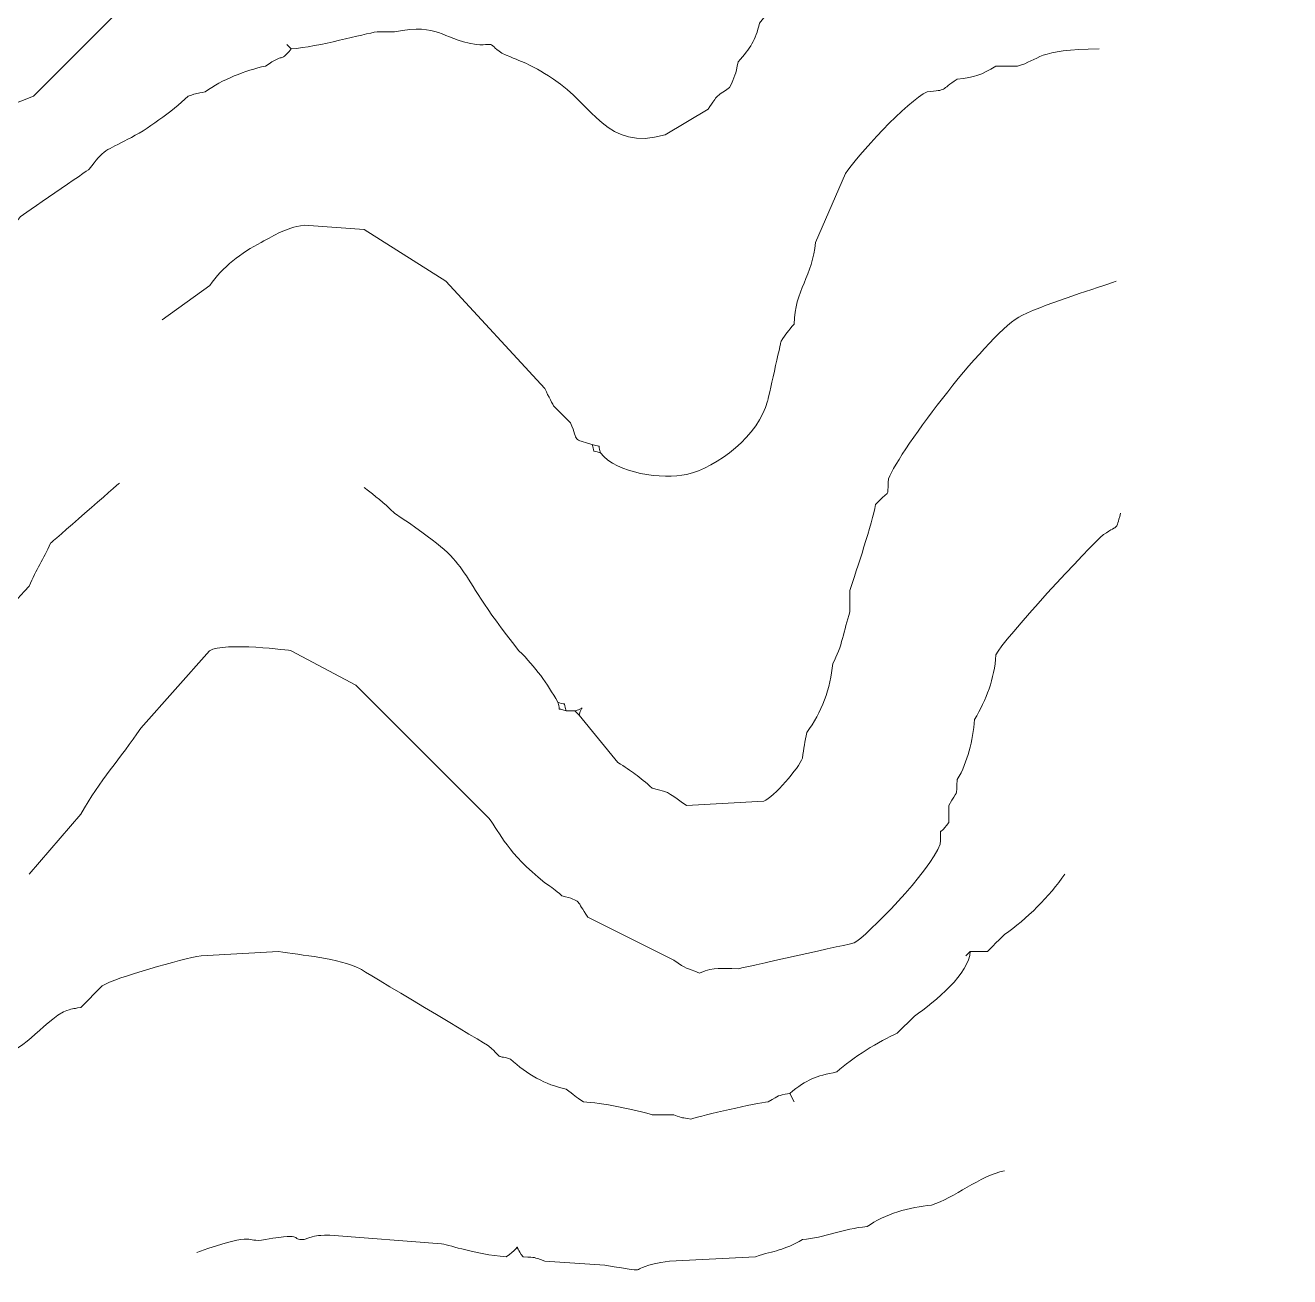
# Model space of a CAD drawing. Header units: centimetres. Extents: x -1591 to 2988, y -2086 to 1278.
# Drawn here: x -252.2 to -144.6, y -1307.5 to -1201 of the extents above; entities that cross this region are included whole.
import ezdxf

# ---------------------------------------------------------------- set-up
doc = ezdxf.new("R2010")
doc.units = ezdxf.units.CM
doc.header["$MEASUREMENT"] = 0
doc.layers.add('layer 1', color=7, linetype='Continuous')
picture_1 = doc.add_image_def('image1.jpg', size_in_pixel=(4696, 8380))

msp = doc.modelspace()

# ---------------------------------------------------------------- linework, layer by layer
at = {"layer": 'layer 1', "lineweight": 20}
for points, knots in [([(-198.111, -1182.903), (-199.227, -1183.299), (-198.303, -1182.814), (-199.208, -1183.634), (-199.208, -1183.634), (-200.714, -1183.75), (-201.866, -1184.259), (-203.231, -1184.732), (-203.231, -1184.732), (-203.231, -1184.732), (-206.157, -1184.732), (-206.157, -1184.732), (-206.157, -1184.732), (-207.067, -1185.027), (-207.807, -1185.168), (-208.718, -1185.463), (-208.718, -1185.463), (-208.718, -1185.463), (-221.519, -1186.926), (-221.519, -1186.926), (-221.519, -1186.926), (-222.655, -1187.295), (-223.309, -1187.289), (-224.445, -1187.658), (-224.445, -1187.658), (-224.445, -1187.658), (-229.2, -1188.389), (-229.2, -1188.389), (-229.2, -1188.389), (-229.2, -1188.389), (-237.247, -1192.778), (-237.247, -1192.778), (-237.247, -1192.778), (-237.247, -1192.778), (-251.512, -1207.043), (-251.512, -1207.043), (-251.512, -1207.043), (-251.512, -1207.043), (-261.753, -1211.066), (-261.753, -1211.066), (-261.753, -1211.066), (-263.206, -1212.102), (-262.342, -1211.798), (-264.313, -1211.798), (-264.313, -1211.798), (-265.891, -1212.309), (-266.759, -1212.41), (-268.337, -1211.798), (-268.337, -1211.798), (-269.197, -1212.151), (-269.648, -1212.243), (-270.531, -1212.53), (-270.531, -1212.53), (-270.531, -1212.53), (-283.333, -1213.261), (-283.333, -1213.261), (-283.333, -1213.261), (-284.624, -1212.842), (-284.089, -1212.926), (-285.527, -1212.895), (-285.527, -1212.895), (-286.975, -1211.841), (-285.479, -1212.311), (-287.356, -1212.164)], [0, 0, 0, 0, 0.0588235, 0.0588235, 0.0588235, 0.0588235, 0.1176471, 0.1176471, 0.1176471, 0.1176471, 0.1764706, 0.1764706, 0.1764706, 0.1764706, 0.2352941, 0.2352941, 0.2352941, 0.2352941, 0.2941176, 0.2941176, 0.2941176, 0.2941177, 0.3529412, 0.3529412, 0.3529412, 0.3529412, 0.4117647, 0.4117647, 0.4117647, 0.4117647, 0.4705882, 0.4705882, 0.4705882, 0.4705882, 0.5294118, 0.5294118, 0.5294118, 0.5294118, 0.5882353, 0.5882353, 0.5882353, 0.5882353, 0.6470588, 0.6470588, 0.6470588, 0.6470588, 0.7058824, 0.7058824, 0.7058824, 0.7058824, 0.7647059, 0.7647059, 0.7647059, 0.7647059, 0.8235294, 0.8235294, 0.8235294, 0.8235294, 0.8823529, 0.8823529, 0.8823529, 0.882353, 1, 1, 1, 1]), ([(-280.041, -1231.183), (-279.741, -1232.613), (-280.473, -1231.174), (-279.309, -1232.646), (-279.309, -1232.646), (-279.145, -1233.432), (-279.22, -1233.275), (-278.944, -1234.109), (-278.944, -1234.109), (-278.944, -1234.109), (-278.944, -1235.572), (-278.944, -1235.572), (-278.944, -1235.572), (-278.944, -1235.572), (-277.846, -1235.572), (-277.846, -1235.572), (-277.846, -1235.572), (-275.428, -1234.634), (-274.15, -1236.217), (-267.605, -1230.818), (-267.605, -1230.818), (-267.605, -1230.818), (-264.679, -1227.891), (-264.679, -1227.891), (-264.679, -1227.891), (-263.917, -1227.376), (-263.269, -1226.891), (-262.484, -1226.428), (-262.484, -1226.428), (-261.849, -1225.831), (-260.424, -1223.832), (-257.364, -1221.308), (-257.364, -1221.308), (-256.11, -1220.461), (-255, -1219.51), (-253.706, -1218.747), (-253.706, -1218.747), (-253.263, -1218.055), (-253.143, -1217.947), (-252.609, -1217.284), (-252.609, -1217.284), (-252.609, -1217.284), (-246.757, -1213.261), (-246.757, -1213.261), (-246.757, -1213.261), (-245.576, -1211.552), (-245.255, -1211.658), (-243.465, -1210.701), (-243.465, -1210.701), (-241.846, -1209.912), (-239.751, -1208.342), (-238.344, -1207.043), (-238.344, -1207.043), (-237.445, -1206.72), (-237.717, -1206.839), (-236.881, -1206.677), (-236.881, -1206.677), (-235.453, -1205.629), (-233.472, -1204.843), (-231.761, -1204.483), (-231.761, -1204.483), (-229.999, -1203.227), (-230.692, -1204.331), (-229.566, -1203.02), (-229.566, -1203.02), (-227.202, -1202.834), (-223.413, -1201.74), (-222.251, -1201.557), (-222.251, -1201.557), (-222.251, -1201.557), (-220.788, -1201.557), (-220.788, -1201.557), (-220.788, -1201.557), (-216.791, -1200.859), (-217.107, -1202.068), (-213.838, -1202.654), (-213.838, -1202.654), (-211.874, -1202.697), (-213.051, -1202.383), (-211.644, -1203.386), (-211.644, -1203.386), (-209.613, -1204.276), (-209.539, -1204.108), (-207.255, -1205.58), (-207.255, -1205.58), (-203.832, -1207.785), (-202.76, -1211.763), (-197.745, -1210.335), (-197.745, -1210.335), (-197.745, -1210.335), (-194.087, -1208.14), (-194.087, -1208.14), (-194.087, -1208.14), (-193.169, -1206.81), (-193.588, -1207.23), (-192.259, -1206.312), (-192.259, -1206.312), (-191.799, -1205.323), (-191.74, -1205.243), (-191.527, -1204.117), (-191.527, -1204.117), (-190.442, -1202.913), (-190.097, -1202.325), (-189.698, -1200.825), (-189.698, -1200.825), (-188.506, -1199.314), (-188.196, -1198.344), (-186.772, -1196.802), (-186.772, -1196.802), (-186.477, -1195.401), (-186.391, -1195.437), (-185.675, -1194.242), (-185.675, -1194.242), (-185.675, -1194.242), (-177.262, -1188.755), (-177.262, -1188.755), (-177.262, -1188.755), (-173.435, -1187.537), (-172.013, -1188.522), (-169.581, -1186.561)], [0, 0, 0, 0, 0.0322581, 0.0322581, 0.0322581, 0.0322581, 0.0645161, 0.0645161, 0.0645161, 0.0645161, 0.0967742, 0.0967742, 0.0967742, 0.0967742, 0.1290323, 0.1290323, 0.1290323, 0.1290323, 0.1612903, 0.1612903, 0.1612903, 0.1612903, 0.1935484, 0.1935484, 0.1935484, 0.1935484, 0.2258065, 0.2258065, 0.2258065, 0.2258065, 0.2580645, 0.2580645, 0.2580645, 0.2580645, 0.2903226, 0.2903226, 0.2903226, 0.2903226, 0.3225806, 0.3225806, 0.3225806, 0.3225807, 0.3548387, 0.3548387, 0.3548387, 0.3548387, 0.3870968, 0.3870968, 0.3870968, 0.3870968, 0.4193548, 0.4193548, 0.4193548, 0.4193548, 0.4516129, 0.4516129, 0.4516129, 0.4516129, 0.483871, 0.483871, 0.483871, 0.483871, 0.516129, 0.516129, 0.516129, 0.516129, 0.5483871, 0.5483871, 0.5483871, 0.5483871, 0.5806452, 0.5806452, 0.5806452, 0.5806452, 0.6129032, 0.6129032, 0.6129032, 0.6129032, 0.6451613, 0.6451613, 0.6451613, 0.6451613, 0.6774194, 0.6774194, 0.6774194, 0.6774194, 0.7096774, 0.7096774, 0.7096774, 0.7096774, 0.7419355, 0.7419355, 0.7419355, 0.7419355, 0.7741935, 0.7741935, 0.7741935, 0.7741936, 0.8064516, 0.8064516, 0.8064516, 0.8064516, 0.8387097, 0.8387097, 0.8387097, 0.8387097, 0.8709677, 0.8709677, 0.8709677, 0.8709678, 0.9032258, 0.9032258, 0.9032258, 0.9032258, 0.9354839, 0.9354839, 0.9354839, 0.9354839, 1, 1, 1, 1]), ([(-240.539, -1226.063), (-240.539, -1226.063), (-236.507, -1223.15), (-236.507, -1223.15), (-236.507, -1223.15), (-235.439, -1221.578), (-233.794, -1220.371), (-232.126, -1219.479), (-232.126, -1219.479), (-230.83, -1218.825), (-230.238, -1218.296), (-228.469, -1218.016), (-228.469, -1218.016), (-228.469, -1218.016), (-223.348, -1218.382), (-223.348, -1218.382), (-223.348, -1218.382), (-223.348, -1218.382), (-216.399, -1222.771), (-216.399, -1222.771), (-216.399, -1222.771), (-216.399, -1222.771), (-207.986, -1231.915), (-207.986, -1231.915), (-207.986, -1231.915), (-207.89, -1232.139), (-207.366, -1233.143), (-207.255, -1233.378), (-207.255, -1233.378), (-207.255, -1233.378), (-205.792, -1234.841), (-205.792, -1234.841), (-205.792, -1234.841), (-205.085, -1236.512), (-205.693, -1236.161), (-203.963, -1236.67), (-203.963, -1236.67), (-203.611, -1237.602), (-204.164, -1237.049), (-203.231, -1237.401), (-203.231, -1237.401), (-201.87, -1239.157), (-197.949, -1239.672), (-195.916, -1239.23), (-195.916, -1239.23), (-193.334, -1238.668), (-189.726, -1235.869), (-189.024, -1232.983), (-189.024, -1232.983), (-189.024, -1232.983), (-187.869, -1227.891), (-187.869, -1227.891), (-187.869, -1227.891), (-187.426, -1227.199), (-187.307, -1227.091), (-186.772, -1226.428), (-186.772, -1226.428), (-186.71, -1223.592), (-185.159, -1222.293), (-184.943, -1219.479), (-184.943, -1219.479), (-184.943, -1219.479), (-182.383, -1213.627), (-182.383, -1213.627), (-182.383, -1213.627), (-181.546, -1212.274), (-177.071, -1207.35), (-175.434, -1206.677), (-175.434, -1206.677), (-173.704, -1206.507), (-174.359, -1206.552), (-172.873, -1205.58), (-172.873, -1205.58), (-171.311, -1205.46), (-170.868, -1205.226), (-169.581, -1204.483), (-169.581, -1204.483), (-169.581, -1204.483), (-167.753, -1204.483), (-167.753, -1204.483), (-167.753, -1204.483), (-165.858, -1203.975), (-166.097, -1203.02), (-160.803, -1203.02)], [0, 0, 0, 0, 0.0454545, 0.0454545, 0.0454545, 0.0454546, 0.0909091, 0.0909091, 0.0909091, 0.0909091, 0.1363636, 0.1363636, 0.1363636, 0.1363636, 0.1818182, 0.1818182, 0.1818182, 0.1818182, 0.2272727, 0.2272727, 0.2272727, 0.2272727, 0.2727273, 0.2727273, 0.2727273, 0.2727273, 0.3181818, 0.3181818, 0.3181818, 0.3181818, 0.3636364, 0.3636364, 0.3636364, 0.3636364, 0.4090909, 0.4090909, 0.4090909, 0.4090909, 0.4545455, 0.4545455, 0.4545455, 0.4545455, 0.5, 0.5, 0.5, 0.5, 0.5454545, 0.5454545, 0.5454545, 0.5454546, 0.5909091, 0.5909091, 0.5909091, 0.5909091, 0.6363636, 0.6363636, 0.6363636, 0.6363636, 0.6818182, 0.6818182, 0.6818182, 0.6818182, 0.7272727, 0.7272727, 0.7272727, 0.7272727, 0.7727273, 0.7727273, 0.7727273, 0.7727273, 0.8181818, 0.8181818, 0.8181818, 0.8181818, 0.8636364, 0.8636364, 0.8636364, 0.8636364, 0.9090909, 0.9090909, 0.9090909, 0.9090909, 1, 1, 1, 1]), ([(-223.348, -1240.327), (-222.34, -1241.145), (-221.787, -1241.544), (-220.788, -1242.522), (-220.788, -1242.522), (-213.334, -1247.482), (-216.37, -1246.522), (-210.181, -1254.226), (-210.181, -1254.226), (-208.76, -1255.679), (-207.78, -1256.949), (-206.889, -1258.615), (-206.889, -1258.615), (-206.537, -1259.548), (-207.09, -1258.995), (-206.157, -1259.347), (-206.157, -1259.347), (-206.157, -1259.347), (-205.426, -1259.347), (-205.426, -1259.347), (-205.426, -1259.347), (-205.426, -1259.347), (-205.06, -1259.713), (-205.06, -1259.713), (-205.06, -1259.713), (-205.06, -1259.713), (-201.768, -1263.736), (-201.768, -1263.736), (-201.768, -1263.736), (-200.578, -1264.514), (-199.965, -1264.894), (-198.842, -1265.93), (-198.842, -1265.93), (-197.193, -1266.278), (-197.291, -1266.494), (-195.916, -1267.394), (-195.916, -1267.394), (-195.916, -1267.394), (-189.332, -1267.028), (-189.332, -1267.028), (-189.332, -1267.028), (-188.489, -1266.699), (-186.366, -1264.202), (-186.041, -1263.37), (-186.041, -1263.37), (-185.974, -1262.502), (-185.828, -1261.989), (-185.675, -1261.176), (-185.675, -1261.176), (-184.465, -1259.528), (-183.64, -1257.399), (-183.48, -1255.323), (-183.48, -1255.323), (-182.657, -1253.898), (-182.561, -1252.505), (-182.017, -1250.934), (-182.017, -1250.934), (-182.017, -1250.934), (-182.017, -1249.106), (-182.017, -1249.106), (-182.017, -1249.106), (-181.447, -1247.348), (-180.124, -1243.384), (-179.823, -1241.79), (-179.823, -1241.79), (-178.413, -1240.226), (-178.907, -1241.439), (-178.725, -1239.596), (-178.725, -1239.596), (-177.794, -1237.149), (-170.017, -1226.946), (-167.387, -1225.697), (-167.387, -1225.697), (-164.897, -1224.514), (-160.993, -1223.412), (-159.34, -1222.771)], [0, 0, 0, 0, 0.05, 0.05, 0.05, 0.05, 0.1, 0.1, 0.1, 0.1, 0.15, 0.15, 0.15, 0.15, 0.2, 0.2, 0.2, 0.2, 0.25, 0.25, 0.25, 0.25, 0.3, 0.3, 0.3, 0.3, 0.35, 0.35, 0.35, 0.35, 0.4, 0.4, 0.4, 0.4, 0.45, 0.45, 0.45, 0.45, 0.5, 0.5, 0.5, 0.5, 0.55, 0.55, 0.55, 0.55, 0.6, 0.6, 0.6, 0.6, 0.65, 0.65, 0.65, 0.65, 0.7, 0.7, 0.7, 0.7, 0.75, 0.75, 0.75, 0.75, 0.8, 0.8, 0.8, 0.8, 0.85, 0.85, 0.85, 0.85, 0.9, 0.9, 0.9, 0.9, 1, 1, 1, 1]), ([(-254.072, -1274.709), (-255.303, -1275.681), (-256.396, -1276.19), (-257.73, -1276.903), (-257.73, -1276.903), (-259.545, -1277.082), (-258.499, -1276.44), (-259.558, -1278.001), (-259.558, -1278.001), (-259.558, -1278.001), (-259.924, -1278.001), (-259.924, -1278.001), (-259.924, -1278.001), (-259.924, -1278.001), (-260.656, -1278.001), (-260.656, -1278.001), (-260.656, -1278.001), (-260.656, -1278.001), (-261.753, -1272.88), (-261.753, -1272.88), (-261.753, -1272.88), (-262.84, -1271.387), (-262.296, -1272.955), (-262.484, -1271.051), (-262.484, -1271.051), (-263.409, -1269.448), (-263.604, -1268.482), (-263.947, -1266.662), (-263.947, -1266.662), (-264.839, -1265.448), (-264.583, -1265.345), (-265.411, -1264.467), (-265.411, -1264.467), (-265.411, -1264.467), (-265.411, -1264.102), (-265.411, -1264.102), (-265.411, -1264.102), (-263.707, -1263.208), (-262.293, -1261.934), (-261.021, -1260.444), (-261.021, -1260.444), (-261.021, -1260.444), (-257.364, -1256.055), (-257.364, -1256.055), (-257.364, -1256.055), (-256.522, -1254.809), (-255.614, -1253.543), (-254.438, -1252.763), (-254.438, -1252.763), (-254.261, -1251.63), (-254.692, -1252.272), (-253.706, -1251.666), (-253.706, -1251.666), (-253.297, -1250.126), (-253.001, -1249.957), (-251.877, -1248.74), (-251.877, -1248.74), (-251.299, -1247.297), (-250.632, -1246.461), (-250.049, -1245.082), (-250.049, -1245.082), (-250.049, -1245.082), (-244.196, -1239.962), (-244.196, -1239.962)], [0, 0, 0, 0, 0.0588235, 0.0588235, 0.0588235, 0.0588235, 0.1176471, 0.1176471, 0.1176471, 0.1176471, 0.1764706, 0.1764706, 0.1764706, 0.1764706, 0.2352941, 0.2352941, 0.2352941, 0.2352941, 0.2941176, 0.2941176, 0.2941176, 0.2941177, 0.3529412, 0.3529412, 0.3529412, 0.3529412, 0.4117647, 0.4117647, 0.4117647, 0.4117647, 0.4705882, 0.4705882, 0.4705882, 0.4705882, 0.5294118, 0.5294118, 0.5294118, 0.5294118, 0.5882353, 0.5882353, 0.5882353, 0.5882353, 0.6470588, 0.6470588, 0.6470588, 0.6470588, 0.7058824, 0.7058824, 0.7058824, 0.7058824, 0.7647059, 0.7647059, 0.7647059, 0.7647059, 0.8235294, 0.8235294, 0.8235294, 0.8235294, 0.8823529, 0.8823529, 0.8823529, 0.882353, 1, 1, 1, 1]), ([(-251.877, -1273.246), (-251.877, -1273.246), (-247.488, -1268.125), (-247.488, -1268.125), (-247.488, -1268.125), (-245.835, -1265.189), (-244.125, -1263.451), (-242.368, -1260.81), (-242.368, -1260.81), (-242.368, -1260.81), (-236.515, -1254.226), (-236.515, -1254.226), (-236.515, -1254.226), (-235.266, -1253.468), (-229.569, -1254.225), (-229.566, -1254.226), (-229.566, -1254.226), (-229.566, -1254.226), (-224.08, -1257.152), (-224.08, -1257.152), (-224.08, -1257.152), (-224.08, -1257.152), (-212.741, -1268.491), (-212.741, -1268.491), (-212.741, -1268.491), (-211.743, -1269.793), (-211.203, -1271.409), (-207.986, -1273.977), (-207.986, -1273.977), (-207.294, -1274.42), (-207.186, -1274.54), (-206.523, -1275.074), (-206.523, -1275.074), (-204.822, -1275.564), (-205.317, -1275.44), (-204.329, -1276.903), (-204.329, -1276.903), (-204.329, -1276.903), (-197.013, -1280.561), (-197.013, -1280.561), (-197.013, -1280.561), (-195.845, -1281.393), (-196.043, -1281.156), (-194.819, -1281.658), (-194.819, -1281.658), (-193.378, -1281.099), (-193.148, -1281.292), (-191.527, -1281.292), (-191.527, -1281.292), (-191.527, -1281.292), (-181.651, -1279.098), (-181.651, -1279.098), (-181.651, -1279.098), (-180.646, -1278.566), (-175.114, -1272.964), (-174.336, -1270.685), (-174.336, -1270.685), (-174.186, -1268.777), (-174.651, -1270.324), (-173.605, -1268.857), (-173.605, -1268.857), (-173.605, -1268.857), (-173.605, -1267.394), (-173.605, -1267.394), (-173.605, -1267.394), (-172.785, -1265.973), (-172.998, -1266.818), (-172.873, -1265.199), (-172.873, -1265.199), (-171.972, -1263.637), (-171.554, -1261.947), (-171.41, -1260.078), (-171.41, -1260.078), (-170.392, -1258.379), (-169.739, -1256.645), (-169.581, -1254.592), (-169.581, -1254.592), (-169.032, -1253.331), (-161.54, -1245.27), (-160.437, -1244.351), (-160.437, -1244.351), (-158.995, -1243.354), (-159.45, -1244.14), (-158.974, -1242.522)], [0, 0, 0, 0, 0.0454545, 0.0454545, 0.0454545, 0.0454546, 0.0909091, 0.0909091, 0.0909091, 0.0909091, 0.1363636, 0.1363636, 0.1363636, 0.1363636, 0.1818182, 0.1818182, 0.1818182, 0.1818182, 0.2272727, 0.2272727, 0.2272727, 0.2272727, 0.2727273, 0.2727273, 0.2727273, 0.2727273, 0.3181818, 0.3181818, 0.3181818, 0.3181818, 0.3636364, 0.3636364, 0.3636364, 0.3636364, 0.4090909, 0.4090909, 0.4090909, 0.4090909, 0.4545455, 0.4545455, 0.4545455, 0.4545455, 0.5, 0.5, 0.5, 0.5, 0.5454545, 0.5454545, 0.5454545, 0.5454546, 0.5909091, 0.5909091, 0.5909091, 0.5909091, 0.6363636, 0.6363636, 0.6363636, 0.6363636, 0.6818182, 0.6818182, 0.6818182, 0.6818182, 0.7272727, 0.7272727, 0.7272727, 0.7272727, 0.7727273, 0.7727273, 0.7727273, 0.7727273, 0.8181818, 0.8181818, 0.8181818, 0.8181818, 0.8636364, 0.8636364, 0.8636364, 0.8636364, 0.9090909, 0.9090909, 0.9090909, 0.9090909, 1, 1, 1, 1]), ([(-259.924, -1278.001), (-259.551, -1279.126), (-259.653, -1278.625), (-259.558, -1279.829), (-259.558, -1279.829), (-258.738, -1281.25), (-258.951, -1280.404), (-258.827, -1282.024), (-258.827, -1282.024), (-257.739, -1283.517), (-258.283, -1281.948), (-258.095, -1283.853), (-258.095, -1283.853), (-256.753, -1285.341), (-257.234, -1284.674), (-256.632, -1286.413), (-256.632, -1286.413), (-256.601, -1287.861), (-256.521, -1287.764), (-255.901, -1288.973), (-255.901, -1288.973), (-252.251, -1288.693), (-251.595, -1286.554), (-248.951, -1284.95), (-248.951, -1284.95), (-248.052, -1284.627), (-248.324, -1284.746), (-247.488, -1284.584), (-247.488, -1284.584), (-247.488, -1284.584), (-245.659, -1282.755), (-245.659, -1282.755), (-245.659, -1282.755), (-244.477, -1282.015), (-238.857, -1280.449), (-237.247, -1280.195), (-237.247, -1280.195), (-237.247, -1280.195), (-230.663, -1279.829), (-230.663, -1279.829), (-230.663, -1279.829), (-228.719, -1280.137), (-225.495, -1280.397), (-223.714, -1281.292), (-223.714, -1281.292), (-223.714, -1281.292), (-212.741, -1287.876), (-212.741, -1287.876), (-212.741, -1287.876), (-211.4, -1289.112), (-212.333, -1288.565), (-210.912, -1288.973), (-210.912, -1288.973), (-209.484, -1290.291), (-207.966, -1291.152), (-206.157, -1291.534), (-206.157, -1291.534), (-205.5, -1292.053), (-205.363, -1292.184), (-204.694, -1292.631), (-204.694, -1292.631), (-203.247, -1292.662), (-200.16, -1293.301), (-198.842, -1293.728), (-198.842, -1293.728), (-198.842, -1293.728), (-197.013, -1293.728), (-197.013, -1293.728), (-197.013, -1293.728), (-196.114, -1294.051), (-196.386, -1293.932), (-195.55, -1294.094), (-195.55, -1294.094), (-194.469, -1293.744), (-190.033, -1292.713), (-188.967, -1292.631), (-188.967, -1292.631), (-187.867, -1291.982), (-188.345, -1292.154), (-187.138, -1291.899), (-187.138, -1291.899), (-185.617, -1290.699), (-184.98, -1290.423), (-183.115, -1290.071), (-183.115, -1290.071), (-181.848, -1288.901), (-179.479, -1287.407), (-177.994, -1286.779), (-177.994, -1286.779), (-177.994, -1286.779), (-176.531, -1285.316), (-176.531, -1285.316), (-176.531, -1285.316), (-174.72, -1284.092), (-171.839, -1281.656), (-171.776, -1279.829), (-171.776, -1279.829), (-171.776, -1279.829), (-170.313, -1279.829), (-170.313, -1279.829), (-170.313, -1279.829), (-170.313, -1279.829), (-168.85, -1278.366), (-168.85, -1278.366), (-168.85, -1278.366), (-166.994, -1277.112), (-164.983, -1275.102), (-163.729, -1273.246)], [0, 0, 0, 0, 0.0357143, 0.0357143, 0.0357143, 0.0357143, 0.0714286, 0.0714286, 0.0714286, 0.0714286, 0.1071429, 0.1071429, 0.1071429, 0.1071429, 0.1428571, 0.1428571, 0.1428571, 0.1428572, 0.1785714, 0.1785714, 0.1785714, 0.1785714, 0.2142857, 0.2142857, 0.2142857, 0.2142857, 0.25, 0.25, 0.25, 0.25, 0.2857143, 0.2857143, 0.2857143, 0.2857143, 0.3214286, 0.3214286, 0.3214286, 0.3214286, 0.3571429, 0.3571429, 0.3571429, 0.3571429, 0.3928571, 0.3928571, 0.3928571, 0.3928572, 0.4285714, 0.4285714, 0.4285714, 0.4285714, 0.4642857, 0.4642857, 0.4642857, 0.4642857, 0.5, 0.5, 0.5, 0.5, 0.5357143, 0.5357143, 0.5357143, 0.5357143, 0.5714286, 0.5714286, 0.5714286, 0.5714286, 0.6071429, 0.6071429, 0.6071429, 0.6071429, 0.6428571, 0.6428571, 0.6428571, 0.6428572, 0.6785714, 0.6785714, 0.6785714, 0.6785714, 0.7142857, 0.7142857, 0.7142857, 0.7142857, 0.75, 0.75, 0.75, 0.75, 0.7857143, 0.7857143, 0.7857143, 0.7857143, 0.8214286, 0.8214286, 0.8214286, 0.8214286, 0.8571429, 0.8571429, 0.8571429, 0.8571429, 0.8928571, 0.8928571, 0.8928571, 0.8928572, 0.9285714, 0.9285714, 0.9285714, 0.9285714, 1, 1, 1, 1]), ([(-237.613, -1305.432), (-232.06, -1303.511), (-233.774, -1304.686), (-231.761, -1304.335), (-231.761, -1304.335), (-228.148, -1303.705), (-229.772, -1304.418), (-228.469, -1304.335), (-228.469, -1304.335), (-227.177, -1303.916), (-227.712, -1304.001), (-226.274, -1303.969), (-226.274, -1303.969), (-226.274, -1303.969), (-216.764, -1304.701), (-216.764, -1304.701), (-216.764, -1304.701), (-215.813, -1304.851), (-214.068, -1305.584), (-211.278, -1305.798), (-211.278, -1305.798), (-209.638, -1304.732), (-210.882, -1304.649), (-209.815, -1305.798), (-209.815, -1305.798), (-208.611, -1305.893), (-209.111, -1305.791), (-207.986, -1306.164), (-207.986, -1306.164), (-207.986, -1306.164), (-202.866, -1306.53), (-202.866, -1306.53), (-202.866, -1306.53), (-198.15, -1307.275), (-201.79, -1306.861), (-197.379, -1306.164), (-197.379, -1306.164), (-197.379, -1306.164), (-190.064, -1305.798), (-190.064, -1305.798), (-190.064, -1305.798), (-188.325, -1305.234), (-187.73, -1305.31), (-186.041, -1304.335), (-186.041, -1304.335), (-184.186, -1304.193), (-182.616, -1303.396), (-180.554, -1303.238), (-180.554, -1303.238), (-179.074, -1302.183), (-176.912, -1301.551), (-175.068, -1301.409), (-175.068, -1301.409), (-173.151, -1300.799), (-170.954, -1298.926), (-168.85, -1298.483)], [0, 0, 0, 0, 0.0666667, 0.0666667, 0.0666667, 0.0666667, 0.1333333, 0.1333333, 0.1333333, 0.1333333, 0.2, 0.2, 0.2, 0.2, 0.2666667, 0.2666667, 0.2666667, 0.2666667, 0.3333333, 0.3333333, 0.3333333, 0.3333333, 0.4, 0.4, 0.4, 0.4, 0.4666667, 0.4666667, 0.4666667, 0.4666667, 0.5333333, 0.5333333, 0.5333333, 0.5333333, 0.6, 0.6, 0.6, 0.6, 0.6666667, 0.6666667, 0.6666667, 0.6666667, 0.7333333, 0.7333333, 0.7333333, 0.7333333, 0.8, 0.8, 0.8, 0.8, 0.8666667, 0.8666667, 0.8666667, 0.8666667, 1, 1, 1, 1])]:
    msp.add_open_spline(points, degree=3, knots=knots, dxfattribs=at)
for points in [[(-229.932, -1202.654), (-229.932, -1202.654), (-229.566, -1203.02), (-229.566, -1203.02)], [(-203.231, -1237.401), (-203.583, -1236.468), (-203.03, -1237.022), (-203.963, -1236.67)], [(-206.157, -1259.347), (-206.509, -1258.414), (-205.956, -1258.967), (-206.889, -1258.615)], [(-205.06, -1259.713), (-204.828, -1258.764), (-204.478, -1259.114), (-205.426, -1259.347)], [(-172.142, -1280.195), (-172.142, -1280.195), (-171.776, -1279.829), (-171.776, -1279.829)], [(-186.772, -1292.631), (-186.772, -1292.631), (-187.138, -1291.899), (-187.138, -1291.899)]]:
    msp.add_open_spline(points, degree=3, dxfattribs=at)

# ---------------------------------------------------------------- pictures from other files: only their frames are drawn
image = msp.add_image(picture_1, insert=(-1591.237, -2067.523), size_in_units=(1712.853, 3056.581), dxfattribs=dict(fade=64))
image.dxf.flags = 7

doc.saveas('drawing.dxf')
